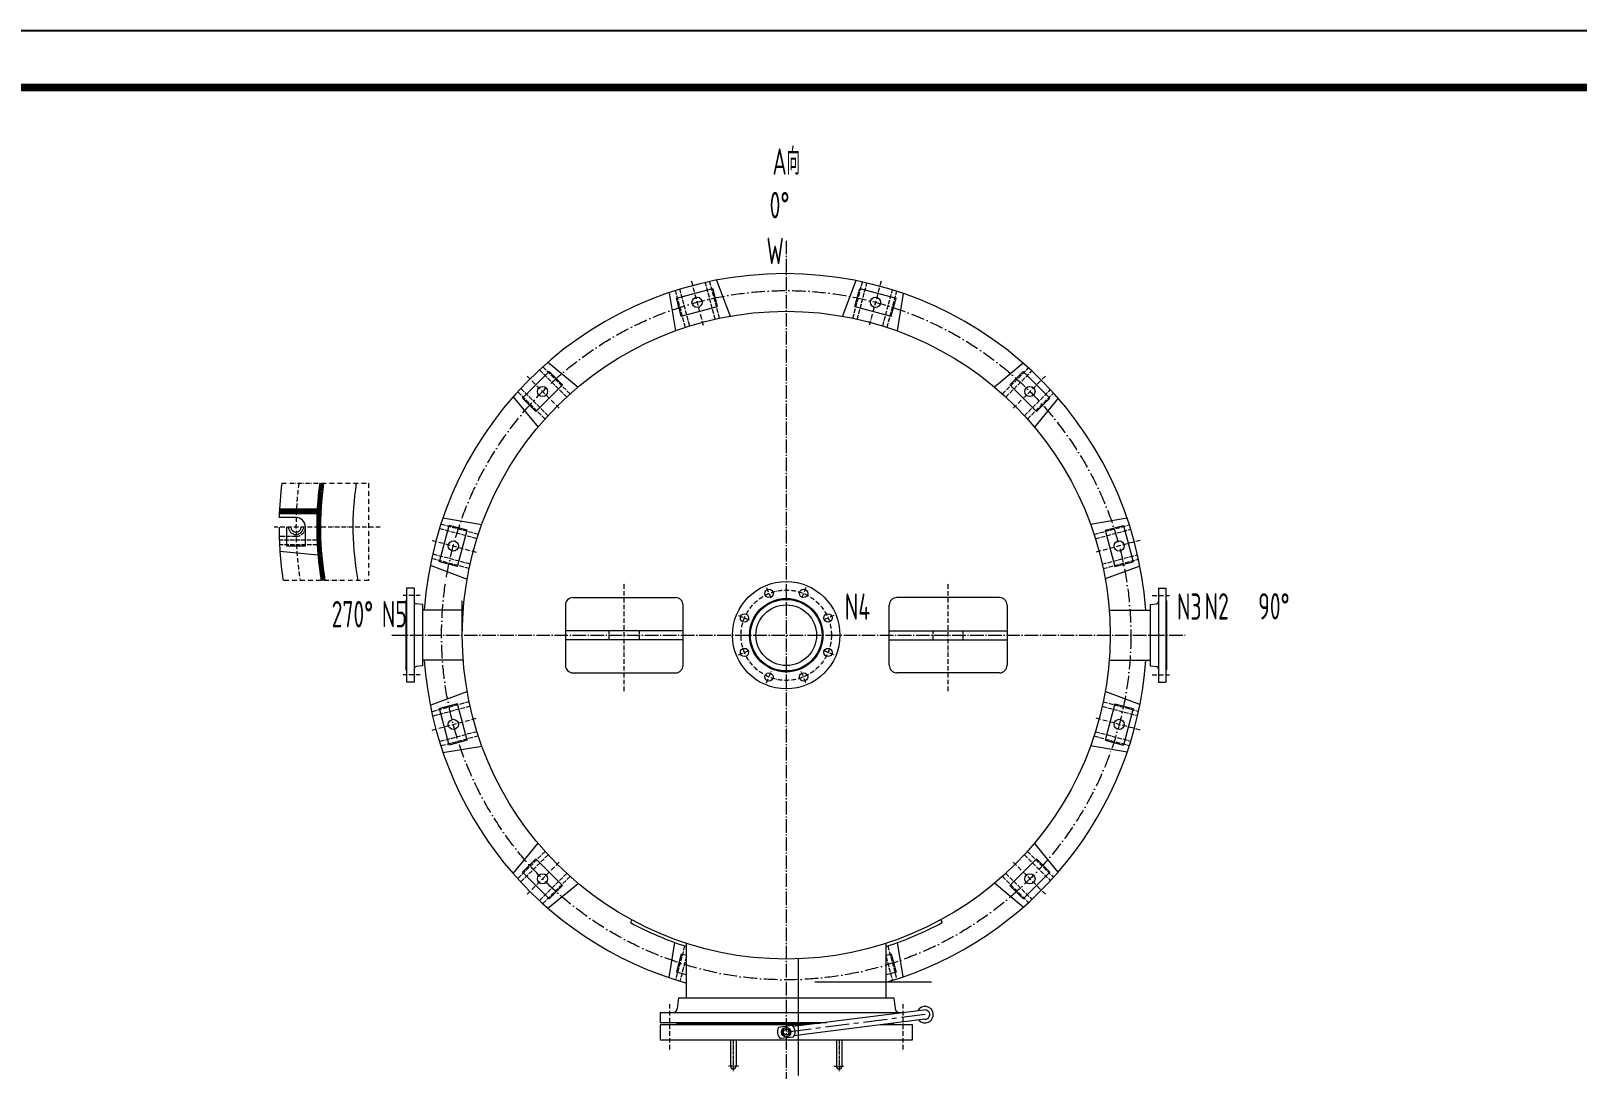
# Model space of a CAD drawing. Header units: millimetres. Extents: x 35105 to 454747, y -53554 to 1224.
# Drawn here: x 437506 to 441611, y -47445 to -44644 of the extents above; entities that cross this region are included whole.
import ezdxf
from ezdxf.enums import TextEntityAlignment as Align

# ---------------------------------------------------------------- set-up
doc = ezdxf.new("R2010")
doc.units = ezdxf.units.MM
for name, pattern in [('ACAD_ISO02W100', [15, 12, -3]), ('ACAD_ISO10W100', [18, 12, -3, 0, -3]), ('ACAD_ISO12W100', [21, 12, -3, 0, -3, 0, -3]), ('CENTER2', [28.575, 19.05, -3.175, 3.175, -3.175]), ('CENTERX2', [101.6, 63.5, -12.7, 12.7, -12.7]), ('钢构轴线', [16, 12, -1.5, 1, -1.5])]:
    doc.linetypes.add(name, pattern=pattern)
doc.layers.get('0').update_dxf_attribs({"lineweight": 18})
for name, color, linetype, lineweight in [('04细实线', 1, 'Continuous', 13), ('中心线', 1, 'ACAD_ISO10W100', 18), ('双点划线', 3, 'ACAD_ISO12W100', 18), ('标注', 7, 'Continuous', 18), ('短点划线', 1, 'CENTER2', 13), ('细实线', 7, 'Continuous', 18), ('虚线', 6, 'ACAD_ISO02W100', 18), ('轴线(可随比例自动调整)', 3, '钢构轴线', 5), ('长点划线', 1, 'CENTERX2', 13)]:
    doc.layers.add(name, color=color, linetype=linetype, lineweight=lineweight)
for name, color, linetype in [('BORDER', 7, 'Continuous'), ('DIM', 6, 'Continuous'), ('标题栏', 3, 'Continuous')]:
    doc.layers.add(name, color=color, linetype=linetype)
doc.styles.add('HZ', font='gbenor.shx', dxfattribs={"width": 0.9, "bigfont": 'gbcbig.shx'})

msp = doc.modelspace()

# ---------------------------------------------------------------- hatches: boundary and pattern name
at = {"layer": '细实线'}
h = msp.add_hatch(dxfattribs=at)
h.set_pattern_fill('JIS_WOOD', color=256, scale=4.000373, angle=180, style=0)
h.set_pattern_definition([(225, (264573.947, -23670.2182), (2.00018665, -2.00018665), [])])
h.paths.add_polyline_path([(438264.91951, -45960.99514), (438274.92044, -45960.99514, -0.0342743333), (438282.89062, -45844.86145), (438272.79614, -45844.86145, 0.0338730163)])
h.paths.add_polyline_path([(438276.70385, -46102.88272), (438286.84538, -46102.88272, -0.0419485491), (438274.92044, -45960.99514), (438264.91951, -45960.99514, 0.0414556654)])
h = msp.add_hatch(dxfattribs=at)
h.set_pattern_fill('JIS_WOOD', color=256, scale=4.000373, angle=90, style=0)
h.set_pattern_definition([(135, (264573.947, -23670.2182), (-2.00018665, -2.00018665), [])])
h.paths.add_polyline_path([(438265.63208, -45925.99187, -0.0034923859), (438266.20489, -45913.99075), (438211.12239, -45913.99075, 0.0032820205), (438210.58408, -45925.99187)])
h.paths.add_polyline_path([(438210.58408, -45925.99187, -0.0032820205), (438211.12239, -45913.99075), (438166.0615, -45913.99075, 0.0031278846), (438165.54847, -45925.99187)])

# ---------------------------------------------------------------- linework, layer by layer
for p, q in [((439876.71573, -47243.64783), (439530.21485, -47287.33513)), ((439564.06806, -47283.06687), (439176.50301, -47283.06687)), ((439176.50301, -47283.06687), (439176.50301, -47322.42352)), ((439578.93248, -47281.19275), (439225.69882, -47281.19275)), ((439578.93248, -47281.19275), (439225.69882, -47281.19275)), ((439225.69882, -47281.19275), (439225.69882, -47283.06687)), ((439528.0506, -47284.93915), (439491.24639, -47289.57118)), ((439879.8195, -47268.19202), (439532.08676, -47312.16506)), ((439846.50301, -47283.06687), (439762.19125, -47283.06687)), ((439797.30721, -47281.19275), (439777.01158, -47281.19275)), ((439797.30721, -47281.19275), (439777.01158, -47281.19275)), ((439797.30721, -47281.19275), (439797.30721, -47283.06687)), ((439846.50301, -47322.42352), (439846.50301, -47283.06687)), ((439176.50301, -47322.42352), (439846.50301, -47322.42352)), ((439530.01555, -47315.22771), (439496.93431, -47319.43092))]:
    msp.add_line(p, q)
at = {"ltscale": 0.5}
for p, q in [((439363.44707, -47322.42352), (439363.44707, -47392.70324)), ((439378.44007, -47322.42352), (439378.44007, -47392.70324)), ((439644.56595, -47322.42352), (439644.56595, -47392.70324)), ((439659.55896, -47322.42352), (439659.55896, -47392.70324))]:
    msp.add_line(p, q, dxfattribs=at)
msp.add_lwpolyline([(439503.73143, -47292.5008), (439499.16383, -47304.17393), (439506.98926, -47313.96616), (439519.38229, -47312.08525), (439523.94989, -47300.41212), (439516.12446, -47290.61989)], close=True)
for radius in [12.50661, 7.60339]:
    msp.add_circle((439511.50301, -47302.29967), radius)
for centre, radius, start, end in [((439880.09768, -47255.6885), 21.95406, 221.50130483, 152.89402632), ((439880.09768, -47255.6885), 12.50661, 268.72550965, 105.68882015), ((439510.40254, -47301.39377), 22.51071, 148.31837594, 233.25152446), ((439512.50611, -47301.15571), 22.46348, 320.77355639, 46.21222285), ((439370.94357, -47392.70324), 7.4965, 180, 0), ((439652.06245, -47392.70324), 7.4965, 180, 0)]:
    msp.add_arc(centre, radius, start, end)
at = {"layer": 'BORDER', "color": 4, "linetype": 'Continuous', "lineweight": -3, "ltscale": 5, "const_width": 20}
msp.add_lwpolyline([(433358.56471, -53403.70516), (433358.56471, -44793.70516), (445433.56471, -44793.70516), (445433.56471, -53403.70516)], close=True, dxfattribs=at)
at = {"layer": 'DIM', "color": 0}
msp.add_lwpolyline([(445583.56471, -53553.70516), (445583.56471, -44643.70516), (432983.56471, -44643.70516), (432983.56471, -53553.70516)], close=True, dxfattribs=at)
at = {"layer": '中心线'}
for p, q in [((439259.71014, -45308.48896), (439291.57171, -45427.39796)), ((439763.29588, -45308.48896), (439731.43431, -45427.39796)), ((438823.59209, -45560.28183), (438910.63953, -45647.32926)), ((440199.41393, -45560.28183), (440112.3665, -45647.32926)), ((438433.63663, -45960.99514), (438151.7626, -45960.99514)), ((438571.79922, -45996.39988), (438690.70823, -46028.26145)), ((440451.2068, -45996.39988), (440332.29779, -46028.26145)), ((439081.50301, -46396.5856), (439081.50301, -46107.75451)), ((439941.50301, -46396.5856), (439941.50301, -46107.75451)), ((438571.79922, -46499.98562), (438690.70823, -46468.12405)), ((440451.2068, -46499.98562), (440332.29779, -46468.12405)), ((438823.59209, -46936.10367), (438910.63953, -46849.05623)), ((440199.41393, -46936.10367), (440112.3665, -46849.05623))]:
    msp.add_line(p, q, dxfattribs=at)
at = {"layer": '中心线', "ltscale": 3}
msp.add_circle((439511.50301, -46248.19275), 915, dxfattribs=at)
at = {"layer": '中心线'}
msp.add_arc((439124.99977, -45960.99514), 915.08539, 172.70891794, 188.91992404, dxfattribs=at)
at = {"layer": '双点划线'}
msp.add_lwpolyline([(438171.9599, -45844.86145), (438402.74195, -45844.86145), (438402.74195, -46102.88272), (438175.45254, -46102.88272)], dxfattribs=at)
at = {"layer": '标注'}
for p, q in [((438523.50301, -46123.19275), (438503.50301, -46123.19275)), ((438503.50301, -46123.19275), (438503.50301, -46373.19275)), ((438523.50301, -46123.19275), (438523.50301, -46373.19275)), ((440499.50301, -46123.19275), (440519.50301, -46123.19275)), ((440499.50301, -46123.19275), (440499.50301, -46373.19275)), ((440519.50301, -46123.19275), (440519.50301, -46373.19275)), ((438503.50301, -46156.19275), (438501.50301, -46156.19275)), ((438501.50301, -46156.19275), (438501.50301, -46340.19275)), ((438545.50301, -46166.89402), (438528.77179, -46164.83967)), ((438545.50301, -46166.89402), (438545.50301, -46329.49148)), ((440477.50301, -46166.89402), (440494.23423, -46164.83967)), ((440477.50301, -46166.89402), (440477.50301, -46329.49148)), ((440519.50301, -46156.19275), (440521.50301, -46156.19275)), ((440521.50301, -46156.19275), (440521.50301, -46340.19275)), ((438654.07794, -46181.69275), (438545.50301, -46181.69275)), ((440368.92808, -46181.69275), (440477.50301, -46181.69275)), ((438501.50301, -46340.19275), (438503.50301, -46340.19275)), ((438545.50301, -46329.49148), (438528.77179, -46331.54582)), ((438654.07794, -46314.69275), (438545.50301, -46314.69275)), ((440368.92808, -46314.69275), (440477.50301, -46314.69275)), ((440477.50301, -46329.49148), (440494.23423, -46331.54582)), ((440521.50301, -46340.19275), (440519.50301, -46340.19275)), ((438523.50301, -46373.19275), (438503.50301, -46373.19275)), ((440499.50301, -46373.19275), (440519.50301, -46373.19275))]:
    msp.add_line(p, q, dxfattribs=at)
at = {"layer": '标注', "color": 1, "linetype": 'ACAD_ISO10W100'}
for p, q in [((438540.00086, -46143.19275), (438494.02594, -46143.19275)), ((440483.00516, -46143.19275), (440528.98008, -46143.19275)), ((438540.00086, -46353.19275), (438494.02594, -46353.19275)), ((440483.00516, -46353.19275), (440528.98008, -46353.19275))]:
    msp.add_line(p, q, dxfattribs=at)
at = {"layer": '标注'}
for centre, start, end in [((438529.50301, -46158.8844), 180, 262.99997522), ((440493.50301, -46158.8844), 277.00002478, 360), ((438529.50301, -46337.5011), 97.00002479, 180), ((440493.50301, -46337.5011), 360, 82.99997521)]:
    msp.add_arc(centre, 6, start, end, dxfattribs=at)
at = {"layer": '标题栏'}
msp.add_line((438627.68088, -46011.37332), (438627.68088, -46011.37332), dxfattribs=at)
at = {"layer": '短点划线', "ltscale": 0.5}
for p, q in [((439370.94357, -47322.42352), (439370.94357, -47405.90028)), ((439652.06245, -47322.42352), (439652.06245, -47405.90028)), ((439385.16609, -47392.70324), (439357.0251, -47392.70324)), ((439637.83993, -47392.70324), (439665.98092, -47392.70324))]:
    msp.add_line(p, q, dxfattribs=at)
at = {"layer": '细实线'}
for p, q in [((439326.50616, -45305.5547), (439362.29504, -45401.38476)), ((439696.12207, -45306.75403), (439660.64293, -45401.22328)), ((439200.39053, -45338.89742), (439217.17723, -45440.12571)), ((439219.91682, -45353.16342), (439316.5094, -45327.28152)), ((439232.85777, -45401.45971), (439219.91682, -45353.16342)), ((439329.45035, -45375.57781), (439316.5094, -45327.28152)), ((439693.55567, -45375.57781), (439706.49662, -45327.28152)), ((439706.49662, -45327.28152), (439803.0892, -45353.16342)), ((439790.14825, -45401.45971), (439803.0892, -45353.16342)), ((439822.32895, -45341.02184), (439805.68912, -45440.23153)), ((439232.85777, -45401.45971), (439329.45035, -45375.57781)), ((439693.55567, -45375.57781), (439790.14825, -45401.45971)), ((438878.05596, -45522.76202), (438958.88113, -45589.4395)), ((438811.4673, -45618.86771), (438882.17798, -45548.15703)), ((438917.53331, -45583.51237), (438882.17798, -45548.15703)), ((440140.92753, -45526.16194), (440064.14671, -45589.26563)), ((440105.47271, -45583.51237), (440140.82805, -45548.15703)), ((440140.82805, -45548.15703), (440211.53872, -45618.86771)), ((438846.82264, -45654.22305), (438917.53331, -45583.51237)), ((440105.47271, -45583.51237), (440176.18339, -45654.22305)), ((438786.04744, -45614.60118), (438852.57589, -45695.54905)), ((438846.82264, -45654.22305), (438811.4673, -45618.86771)), ((440233.37361, -45619.06122), (440170.25626, -45695.57086)), ((440176.18339, -45654.22305), (440211.53872, -45618.86771)), ((438265.63208, -45925.99187), (438165.54847, -45925.99187)), ((438266.20489, -45913.99075), (438166.0615, -45913.99075)), ((438210.25594, -45935.99514), (438165.23572, -45935.99514)), ((438184.91204, -45960.99514), (438184.91204, -46010.9998)), ((438234.91671, -46010.9998), (438234.91671, -45960.99514)), ((438590.59178, -46053.19914), (438616.47369, -45956.60655)), ((438600.20641, -45936.67483), (438703.5418, -45954.00664)), ((438664.76998, -45969.54751), (438616.47369, -45956.60655)), ((438638.88807, -46066.14009), (438664.76998, -45969.54751)), ((440416.68097, -45937.76305), (440319.57005, -45953.86697)), ((440358.23604, -45969.54751), (440406.53234, -45956.60655)), ((440358.23604, -45969.54751), (440384.11795, -46066.14009)), ((440406.53234, -45956.60655), (440432.41424, -46053.19914)), ((438184.91204, -46010.9998), (438234.91671, -46010.9998)), ((438268.20593, -46036.11089), (438167.11343, -46026.0012)), ((438638.88807, -46066.14009), (438590.59178, -46053.19914)), ((440384.11795, -46066.14009), (440432.41424, -46053.19914)), ((438566.44427, -46062.21414), (438664.53354, -46099.05283)), ((440450.52785, -46064.54529), (440358.311, -46098.98478)), ((438651.50301, -46248.19275), (438651.50301, -46157.34492)), ((438925.20301, -46168.19275), (438925.20301, -46328.19275)), ((438945.20301, -46148.19275), (439217.80301, -46148.19275)), ((439237.80301, -46328.19275), (439237.80301, -46168.19275)), ((439785.20301, -46328.19275), (439785.20301, -46168.19275)), ((440077.80301, -46148.19275), (439805.20301, -46148.19275)), ((440097.80301, -46168.19275), (440097.80301, -46328.19275)), ((439237.80301, -46236.19275), (438925.20301, -46236.19275)), ((439237.80301, -46260.19275), (438925.20301, -46260.19275)), ((439785.20301, -46236.19275), (440097.80301, -46236.19275)), ((439785.20301, -46260.19275), (440097.80301, -46260.19275)), ((438945.20301, -46348.19275), (439217.80301, -46348.19275)), ((440077.80301, -46348.19275), (439805.20301, -46348.19275)), ((438566.53804, -46434.05862), (438664.69502, -46397.40071)), ((440450.51603, -46431.90081), (440358.47248, -46397.33267)), ((438638.88807, -46430.24541), (438590.59178, -46443.18636)), ((438616.47369, -46539.77894), (438590.59178, -46443.18636)), ((438664.76998, -46526.83799), (438638.88807, -46430.24541)), ((440384.11795, -46430.24541), (440358.23604, -46526.83799)), ((440384.11795, -46430.24541), (440432.41424, -46443.18636)), ((440432.41424, -46443.18636), (440406.53234, -46539.77894)), ((438600.06883, -46559.65992), (438703.43597, -46542.51852)), ((438664.76998, -46526.83799), (438616.47369, -46539.77894)), ((440416.66094, -46558.68106), (440319.46423, -46542.37885)), ((440358.23604, -46526.83799), (440406.53234, -46539.77894)), ((438786.47727, -46881.14887), (438852.74976, -46800.81463)), ((440233.33222, -46877.37197), (440170.43013, -46800.83644)), ((438846.82264, -46842.16244), (438811.4673, -46877.51778)), ((438882.17798, -46948.22846), (438811.4673, -46877.51778)), ((438917.53331, -46912.87312), (438846.82264, -46842.16244)), ((440176.18339, -46842.16244), (440105.47271, -46912.87312)), ((440211.53872, -46877.51778), (440140.82805, -46948.22846)), ((440176.18339, -46842.16244), (440211.53872, -46877.51778)), ((438878.73607, -46972.97058), (438958.85932, -46907.11987)), ((438917.53331, -46912.87312), (438882.17798, -46948.22846)), ((440140.87962, -46970.26553), (440064.1249, -46906.94599)), ((440105.47271, -46912.87312), (440140.82805, -46948.22846)), ((439101.50301, -47004.16894), (439097.68906, -47011.20127)), ((439921.50301, -47004.16894), (439925.31696, -47011.20127)), ((439200.3245, -47157.46572), (439215.94658, -47064.32411)), ((439217.29214, -47056.30163), (439217.31691, -47056.15396)), ((439246.50301, -47211.19275), (439246.50301, -47066.34616)), ((439776.50301, -47211.19275), (439776.50301, -47066.34616)), ((439822.26677, -47155.38518), (439807.16005, -47064.28766)), ((439232.85777, -47094.92578), (439219.91682, -47143.22207)), ((439246.50301, -47098.58201), (439232.85777, -47094.92578)), ((439543.13512, -47107.61081), (439543.13512, -47417.13925)), ((439790.14825, -47094.92578), (439776.50301, -47098.58201)), ((439790.14825, -47094.92578), (439803.0892, -47143.22207)), ((439246.50301, -47150.34582), (439219.91682, -47143.22207)), ((439803.0892, -47143.22207), (439776.50301, -47150.34582)), ((439587.61081, -47168.86488), (439897.13925, -47168.86488)), ((439225.79163, -47211.19275), (439222.29687, -47239.65518)), ((439225.79163, -47211.19275), (439797.2144, -47211.19275)), ((439797.2144, -47211.19275), (439800.70916, -47239.65518)), ((439176.50301, -47250.19275), (439176.50301, -47276.19275)), ((439176.50301, -47250.19275), (439824.80546, -47250.19275)), ((439176.50301, -47276.19275), (439618.58941, -47276.19275)), ((439220.50301, -47276.19275), (439220.50301, -47278.19275)), ((439220.50301, -47278.19275), (439602.72664, -47278.19275))]:
    msp.add_line(p, q, dxfattribs=at)
at = {"layer": '细实线', "color": 1, "linetype": 'ACAD_ISO10W100'}
for p, q in [((439459.07538, -46121.62125), (439472.08662, -46153.03316)), ((439563.93064, -46121.62125), (439550.9194, -46153.03316)), ((439384.93152, -46195.76512), (439416.34342, -46208.77635)), ((439638.07451, -46195.76512), (439606.6626, -46208.77635)), ((439384.93152, -46300.62038), (439416.34342, -46287.60914)), ((439638.07451, -46300.62038), (439606.6626, -46287.60914)), ((439459.07538, -46374.76424), (439472.08662, -46343.35234)), ((439563.93064, -46374.76424), (439550.9194, -46343.35234)), ((439201.50301, -47227.5902), (439201.50301, -47351.19275)), ((439821.50301, -47227.5902), (439821.50301, -47351.19275))]:
    msp.add_line(p, q, dxfattribs=at)
at = {"layer": '细实线'}
for centre, radius in [((439274.68358, -45364.37062), 13.5), ((439748.32244, -45364.37062), 13.5), ((439511.50301, -46248.19275), 860), ((438864.50031, -45601.19004), 13.5), ((440158.50572, -45601.19004), 13.5), ((438627.68088, -46011.37332), 13.5), ((440395.32514, -46011.37332), 13.5), ((439511.50301, -46248.19275), 142.5), ((439465.581, -46137.3272), 11), ((439557.42502, -46137.3272), 11), ((439511.50301, -46248.19275), 97.5), ((439511.50301, -46248.19275), 95.0443), ((439511.50301, -46248.19275), 80.5), ((439400.63747, -46202.27074), 11), ((439622.36855, -46202.27074), 11), ((439400.63747, -46294.11476), 11), ((439622.36855, -46294.11476), 11), ((439465.581, -46359.05829), 11), ((439557.42502, -46359.05829), 11), ((438627.68088, -46485.01217), 13.5), ((440395.32514, -46485.01217), 13.5), ((438864.50031, -46895.19545), 13.5), ((440158.50572, -46895.19545), 13.5)]:
    msp.add_circle(centre, radius, dxfattribs=at)
at = {"layer": '细实线', "color": 1, "linetype": 'ACAD_ISO10W100'}
msp.add_circle((439511.50301, -46248.19275), 120, dxfattribs=at)
at = {"layer": '细实线'}
for centre, radius, start, end in [((439508.25739, -46248.19275), 960, 3.97210738, 176.02789262), ((439124.99977, -45960.99514), 960.08959, 173.05241457, 178.507893), ((439124.99977, -45960.99514), 860.08026, 172.23984354, 189.49550158), ((439124.99977, -45960.99514), 850.07933, 172.14797514, 189.60826611), ((439124.99977, -45960.99514), 764.0713, 171.25754326, 190.701912), ((439124.99977, -45960.99514), 960.08959, 180, 183.882372), ((438209.91438, -45960.99514), 20.00187, 180, 0), ((438209.91438, -45960.99514), 13.50126, 180, 0), ((438209.91438, -45960.99514), 25.00233, 0, 90.78275358), ((439124.99977, -45960.99514), 960.08959, 183.882372, 188.49863084), ((438945.20301, -46168.19275), 20, 90, 180), ((439217.80301, -46168.19275), 20, 0, 90), ((439805.20301, -46168.19275), 20, 90, 180), ((440077.80301, -46168.19275), 20, 360, 90), ((439508.25739, -46248.19275), 960, 183.97210738, 254.17733772), ((438945.20301, -46328.19275), 20, 180, 270), ((439217.80301, -46328.19275), 20, 270, 0), ((439508.25739, -46248.19275), 960, 286.22574194, 356.02789262), ((439805.20301, -46328.19275), 20, 180, 270), ((440077.80301, -46328.19275), 20, 270, 360), ((439511.50301, -46248.19275), 868, 241.52702532, 252.2238142), ((439511.50301, -46248.19275), 868, 287.7761858, 298.47297468), ((439210.38631, -47238.19275), 12, 270, 352.99997522), ((439812.61971, -47238.19275), 12, 187.00002479, 270)]:
    msp.add_arc(centre, radius, start, end, dxfattribs=at)
at = {"layer": '虚线'}
for p, q in [((439322.91045, -45409.1261), (439297.19846, -45313.16766)), ((439334.6498, -45406.57351), (439308.91217, -45310.51938)), ((439688.35623, -45406.57351), (439714.01431, -45310.81625)), ((439700.09558, -45409.1261), (439725.74836, -45313.38861)), ((439243.85277, -45430.9025), (439218.19469, -45335.14524)), ((439255.29564, -45427.24343), (439229.64286, -45331.50594)), ((439767.71038, -45427.24343), (439793.42237, -45331.28499)), ((439779.15325, -45430.9025), (439804.81133, -45335.14524)), ((438928.64373, -45615.836), (438856.31888, -45543.51114)), ((438937.53402, -45607.75572), (438865.18723, -45535.40893)), ((440085.47201, -45607.75572), (440154.73226, -45538.49546)), ((440094.36229, -45615.836), (440163.55994, -45546.63835)), ((438871.06598, -45674.22375), (438798.5601, -45601.71788)), ((438879.14626, -45665.33347), (438806.70299, -45592.8902)), ((440143.85976, -45665.33347), (440212.939, -45596.25423)), ((440151.94004, -45674.22375), (440221.04121, -45605.12259)), ((438690.55369, -45991.98537), (438590.89112, -45965.28087)), ((438694.21276, -45980.54251), (438594.50262, -45953.82525)), ((440328.79326, -45980.54251), (440422.52654, -45955.42675)), ((440332.45233, -45991.98537), (440426.11769, -45966.88782)), ((438210.25594, -45985.99514), (438165.23572, -45985.99514)), ((438265.63208, -45995.9984), (438165.54847, -45995.9984)), ((438266.20489, -46007.99952), (438166.0615, -46007.99952)), ((438669.88377, -46071.33953), (438570.09409, -46044.60097)), ((438672.43636, -46059.60018), (438572.71459, -46032.87981)), ((440350.56966, -46059.60018), (440444.17582, -46034.51849)), ((440353.12225, -46071.33953), (440446.77598, -46046.24509)), ((439041.50301, -46260.19275), (439041.50301, -46236.19275)), ((439121.50301, -46260.19275), (439121.50301, -46236.19275)), ((439901.50301, -46260.19275), (439901.50301, -46236.19275)), ((439981.50301, -46260.19275), (439981.50301, -46236.19275)), ((438669.88377, -46425.04596), (438570.09409, -46451.78453)), ((440353.12225, -46425.04596), (440446.77598, -46450.1404)), ((438672.43636, -46436.78531), (438572.71459, -46463.50568)), ((440350.56966, -46436.78531), (440444.17582, -46461.86701)), ((438690.55369, -46504.40012), (438590.89112, -46531.10463)), ((440332.45233, -46504.40012), (440426.11769, -46529.49768)), ((438694.21276, -46515.84299), (438594.50262, -46542.56024)), ((440328.79326, -46515.84299), (440422.52654, -46540.95875)), ((438871.06598, -46822.16174), (438798.5601, -46894.66762)), ((438879.14626, -46831.05203), (438806.70299, -46903.49529)), ((440143.85976, -46831.05203), (440212.939, -46900.13126)), ((440151.94004, -46822.16174), (440221.04121, -46891.26291)), ((438928.64373, -46880.5495), (438856.31888, -46952.87436)), ((438937.53402, -46888.62978), (438865.18723, -46960.97656)), ((440085.47201, -46888.62978), (440154.73226, -46957.89004)), ((440094.36229, -46880.5495), (440163.55994, -46949.74715)), ((439241.77915, -47073.22186), (439218.11514, -47161.53713)), ((439781.22688, -47073.22186), (439804.81133, -47161.24026)), ((439246.50301, -47101.9566), (439229.58365, -47165.10051)), ((439776.50301, -47101.9566), (439793.36317, -47164.87955))]:
    msp.add_line(p, q, dxfattribs=at)
msp.add_arc((438209.91438, -45960.99514), 25.00233, 269.21724642, 0, dxfattribs=at)
at = {"layer": '轴线(可随比例自动调整)', "ltscale": 3}
for p, q in [((439511.50301, -45200.74756), (439511.50301, -47426.34561)), ((438464.05782, -46248.19275), (440570.85925, -46248.19275))]:
    msp.add_line(p, q, dxfattribs=at)
at = {"layer": '长点划线'}
msp.add_line((439880.09768, -47255.6885), (439511.50301, -47302.29967), dxfattribs=at)

# ---------------------------------------------------------------- texts
at = {"layer": '04细实线', "color": 3, "lineweight": -3, "style": 'HZ', "width": 0.7}
for s, p in [('0%%D', (439493.68035, -45141.18716)), ('W', (439482.1224, -45262.82061)), ('N4', (439700.61366, -46207.50225)), ('N3', (440581.52526, -46207.3697)), ('N2', (440654.33376, -46206.55772)), ('90%%D', (440806.3067, -46206.55772)), ('270%%D', (438359.687, -46227.30395)), ('N5', (438471.03185, -46227.30395))]:
    msp.add_text(s, height=70, dxfattribs=at).set_placement(p, align=Align.CENTER)
at = {"layer": '细实线', "lineweight": -3, "style": 'HZ', "width": 0.7}
msp.add_text('A向', height=70, dxfattribs=at).set_placement((439511.51046, -45025.36785), align=Align.CENTER)

doc.saveas('drawing.dxf')
